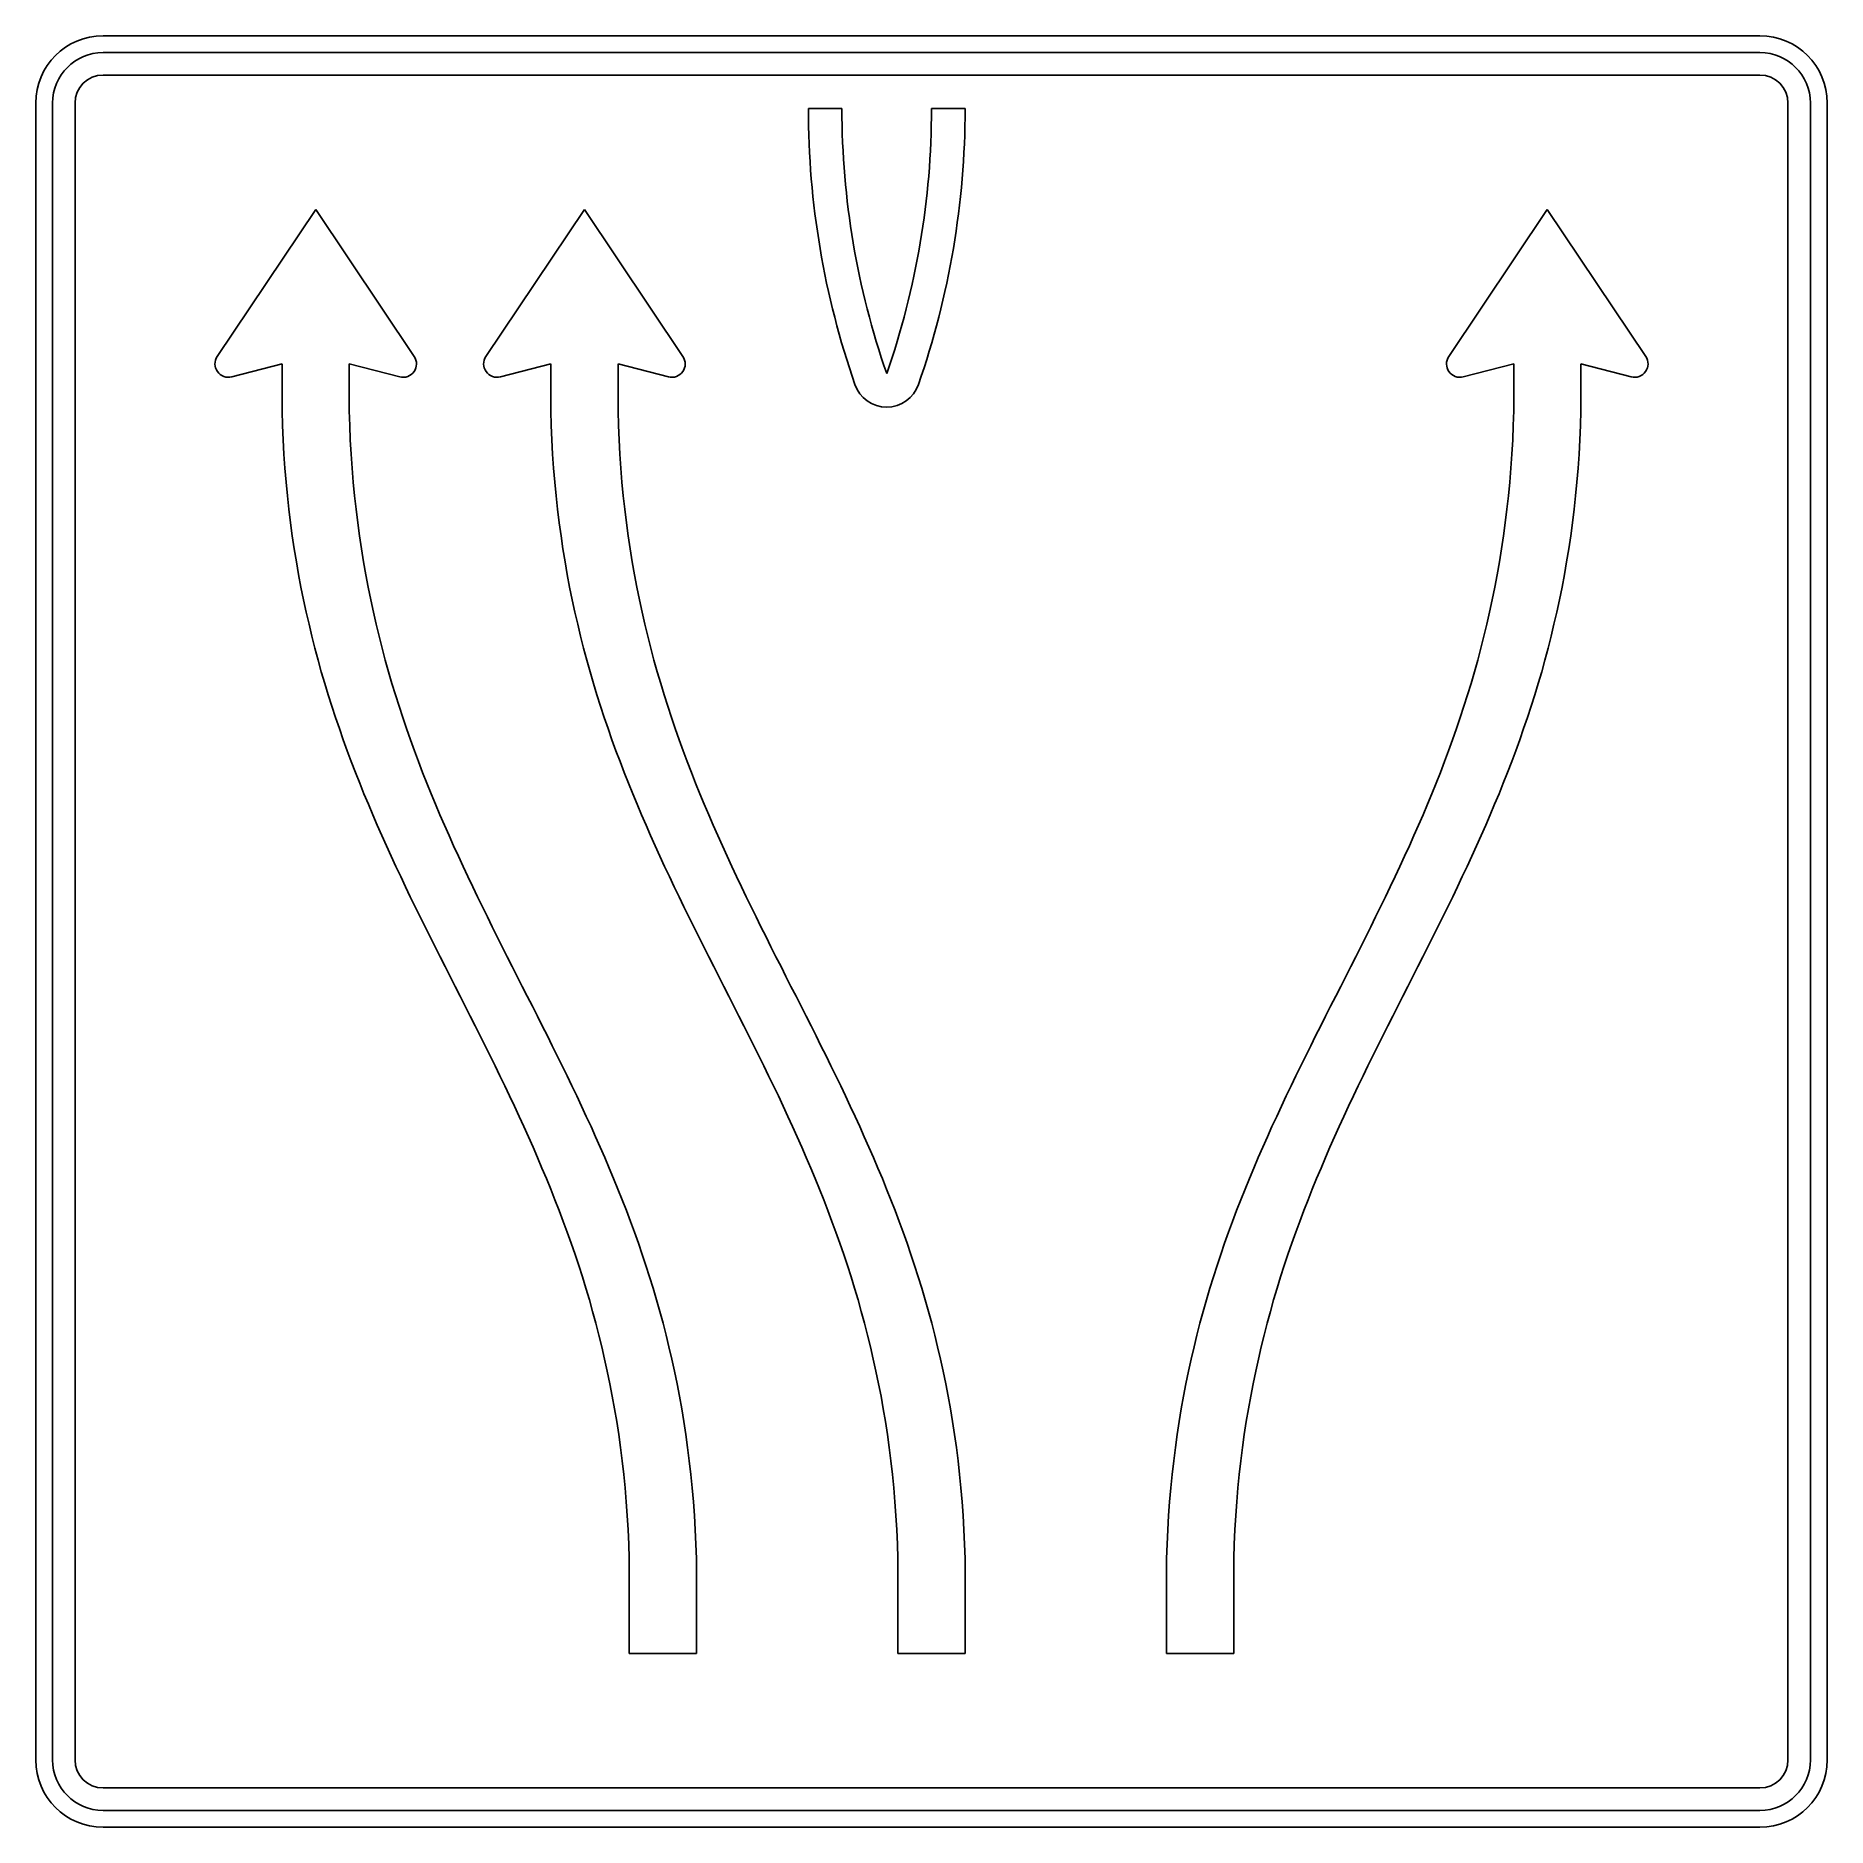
# Model space of a CAD drawing. Extents: x 0 to 1600, y 0 to 1600.
import ezdxf

# ---------------------------------------------------------------- set-up
doc = ezdxf.new("R2010")
doc.units = 0
doc.header["$LTSCALE"] = 25
doc.linetypes.add('AUSGEZOGEN', pattern=[0])
doc.layers.get('0').update_dxf_attribs({"linetype": 'AUSGEZOGEN'})

msp = doc.modelspace()

# ---------------------------------------------------------------- linework, layer by layer
for p, q in [((60, 1600), (1540, 1600)), ((60, 1585), (1540, 1585)), ((60, 1565), (1540, 1565)), ((0, 60), (0, 1540)), ((15, 60), (15, 1540)), ((35, 60), (35, 1540)), ((1565, 1540), (1565, 60)), ((1585, 1540), (1585, 60)), ((1600, 1540), (1600, 60)), ((690, 1535), (720, 1535)), ((800, 1535), (830, 1535)), ((162, 1313.7), (250, 1445)), ((250, 1445), (338, 1313.7)), ((402, 1313.7), (490, 1445)), ((490, 1445), (578, 1313.7)), ((1350, 1445), (1262, 1313.7)), ((1438, 1313.7), (1350, 1445)), ((220, 1307), (175, 1295.4)), ((220, 1265), (220, 1307)), ((325, 1295.4), (280, 1307)), ((280, 1307), (280, 1265)), ((460, 1307), (415, 1295.4)), ((460, 1265), (460, 1307)), ((565, 1295.4), (520, 1307)), ((520, 1307), (520, 1265)), ((760, 1298.4), (760, 1298.4)), ((1275, 1295.4), (1320, 1307)), ((1320, 1307), (1320, 1265)), ((1380, 1265), (1380, 1307)), ((1380, 1307), (1425, 1295.4)), ((731.7, 1288.5), (731.7, 1288.5)), ((788.3, 1288.5), (788.3, 1288.5)), ((220.4, 1252), (220, 1265)), ((280, 1265), (280.4, 1252)), ((460.4, 1252), (460, 1265)), ((520, 1265), (520.4, 1252)), ((1320, 1265), (1319.6, 1252)), ((1379.6, 1252), (1380, 1265)), ((220.9, 1239.1), (220.4, 1252)), ((280.4, 1252), (280.9, 1239.1)), ((460.9, 1239.1), (460.4, 1252)), ((520.4, 1252), (520.9, 1239.1)), ((1319.6, 1252), (1319.1, 1239.1)), ((1379.1, 1239.1), (1379.6, 1252)), ((221.6, 1226.4), (220.9, 1239.1)), ((280.9, 1239.1), (281.6, 1226.4)), ((461.6, 1226.4), (460.9, 1239.1)), ((520.9, 1239.1), (521.6, 1226.4)), ((1319.1, 1239.1), (1318.4, 1226.4)), ((1378.4, 1226.4), (1379.1, 1239.1)), ((222.5, 1213.8), (221.6, 1226.4)), ((281.6, 1226.4), (282.5, 1213.8)), ((462.5, 1213.8), (461.6, 1226.4)), ((521.6, 1226.4), (522.5, 1213.8)), ((1318.4, 1226.4), (1317.5, 1213.8)), ((1377.5, 1213.8), (1378.4, 1226.4)), ((223.5, 1201.4), (222.5, 1213.8)), ((224.7, 1189.2), (223.5, 1201.4)), ((282.5, 1213.8), (283.5, 1201.4)), ((283.5, 1201.4), (284.7, 1189.2)), ((463.5, 1201.4), (462.5, 1213.8)), ((464.7, 1189.2), (463.5, 1201.4)), ((522.5, 1213.8), (523.5, 1201.4)), ((523.5, 1201.4), (524.7, 1189.2)), ((1316.5, 1201.4), (1315.3, 1189.2)), ((1317.5, 1213.8), (1316.5, 1201.4)), ((1375.3, 1189.2), (1376.5, 1201.4)), ((1376.5, 1201.4), (1377.5, 1213.8)), ((226, 1177.1), (224.7, 1189.2)), ((284.7, 1189.2), (286, 1177.1)), ((466, 1177.1), (464.7, 1189.2)), ((524.7, 1189.2), (526, 1177.1)), ((1315.3, 1189.2), (1314, 1177.1)), ((1374, 1177.1), (1375.3, 1189.2)), ((227.5, 1165.1), (226, 1177.1)), ((286, 1177.1), (287.5, 1165.1)), ((467.5, 1165.1), (466, 1177.1)), ((526, 1177.1), (527.5, 1165.1)), ((1314, 1177.1), (1312.5, 1165.1)), ((1372.5, 1165.1), (1374, 1177.1)), ((229.1, 1153.3), (227.5, 1165.1)), ((230.8, 1141.7), (229.1, 1153.3)), ((287.5, 1165.1), (289.1, 1153.3)), ((289.1, 1153.3), (290.8, 1141.7)), ((469.1, 1153.3), (467.5, 1165.1)), ((470.8, 1141.7), (469.1, 1153.3)), ((527.5, 1165.1), (529.1, 1153.3)), ((529.1, 1153.3), (530.8, 1141.7)), ((1310.9, 1153.3), (1309.2, 1141.7)), ((1312.5, 1165.1), (1310.9, 1153.3)), ((1369.2, 1141.7), (1370.9, 1153.3)), ((1370.9, 1153.3), (1372.5, 1165.1)), ((232.7, 1130.1), (230.8, 1141.7)), ((290.8, 1141.7), (292.7, 1130.1)), ((472.7, 1130.1), (470.8, 1141.7)), ((530.8, 1141.7), (532.7, 1130.1)), ((1309.2, 1141.7), (1307.3, 1130.1)), ((1367.3, 1130.1), (1369.2, 1141.7)), ((234.7, 1118.8), (232.7, 1130.1)), ((292.7, 1130.1), (294.7, 1118.7)), ((474.7, 1118.8), (472.7, 1130.1)), ((532.7, 1130.1), (534.7, 1118.7)), ((1307.3, 1130.1), (1305.3, 1118.7)), ((1365.3, 1118.8), (1367.3, 1130.1)), ((236.8, 1107.5), (234.7, 1118.8)), ((239.1, 1096.3), (236.8, 1107.5)), ((294.7, 1118.7), (296.8, 1107.5)), ((296.8, 1107.5), (299.1, 1096.3)), ((476.8, 1107.5), (474.7, 1118.8)), ((479.1, 1096.3), (476.8, 1107.5)), ((534.7, 1118.7), (536.8, 1107.5)), ((536.8, 1107.5), (539.1, 1096.3)), ((1303.2, 1107.5), (1300.9, 1096.3)), ((1305.3, 1118.7), (1303.2, 1107.5)), ((1360.9, 1096.3), (1363.2, 1107.5)), ((1363.2, 1107.5), (1365.3, 1118.8)), ((241.5, 1085.3), (239.1, 1096.3)), ((299.1, 1096.3), (301.5, 1085.3)), ((481.5, 1085.3), (479.1, 1096.3)), ((539.1, 1096.3), (541.5, 1085.3)), ((1300.9, 1096.3), (1298.5, 1085.3)), ((1358.5, 1085.3), (1360.9, 1096.3)), ((244, 1074.4), (241.5, 1085.3)), ((246.6, 1063.7), (244, 1074.4)), ((301.5, 1085.3), (304, 1074.4)), ((304, 1074.4), (306.6, 1063.7)), ((484, 1074.4), (481.5, 1085.3)), ((486.6, 1063.7), (484, 1074.4)), ((541.5, 1085.3), (544, 1074.4)), ((544, 1074.4), (546.6, 1063.7)), ((1296, 1074.4), (1293.4, 1063.7)), ((1298.5, 1085.3), (1296, 1074.4)), ((1353.4, 1063.7), (1356, 1074.4)), ((1356, 1074.4), (1358.5, 1085.3)), ((249.3, 1053), (246.6, 1063.7)), ((306.6, 1063.7), (309.3, 1053)), ((489.3, 1053), (486.6, 1063.7)), ((546.6, 1063.7), (549.3, 1053)), ((1293.4, 1063.7), (1290.7, 1053)), ((1350.7, 1053), (1353.4, 1063.7)), ((252.1, 1042.4), (249.3, 1053)), ((255, 1032), (252.1, 1042.4)), ((309.3, 1053), (312.1, 1042.4)), ((312.1, 1042.4), (315, 1032)), ((492.1, 1042.4), (489.3, 1053)), ((495, 1032), (492.1, 1042.4)), ((549.3, 1053), (552.1, 1042.4)), ((552.1, 1042.4), (555, 1032)), ((1287.9, 1042.4), (1285, 1032)), ((1290.7, 1053), (1287.9, 1042.4)), ((1345, 1032), (1347.9, 1042.4)), ((1347.9, 1042.4), (1350.7, 1053)), ((258.1, 1021.6), (255, 1032)), ((315, 1032), (318.1, 1021.6)), ((498.1, 1021.6), (495, 1032)), ((555, 1032), (558.1, 1021.6)), ((1285, 1032), (1281.9, 1021.6)), ((1341.9, 1021.6), (1345, 1032)), ((261.2, 1011.4), (258.1, 1021.6)), ((264.4, 1001.2), (261.2, 1011.4)), ((318.1, 1021.6), (321.2, 1011.4)), ((321.2, 1011.4), (324.4, 1001.2)), ((501.2, 1011.4), (498.1, 1021.6)), ((504.4, 1001.2), (501.2, 1011.4)), ((558.1, 1021.6), (561.2, 1011.4)), ((561.2, 1011.4), (564.4, 1001.2)), ((1278.8, 1011.4), (1275.6, 1001.2)), ((1281.9, 1021.6), (1278.8, 1011.4)), ((1335.6, 1001.2), (1338.8, 1011.4)), ((1338.8, 1011.4), (1341.9, 1021.6)), ((267.7, 991.2), (264.4, 1001.2)), ((324.4, 1001.2), (327.7, 991.2)), ((507.7, 991.2), (504.4, 1001.2)), ((564.4, 1001.2), (567.7, 991.2)), ((1275.6, 1001.2), (1272.3, 991.2)), ((1332.3, 991.2), (1335.6, 1001.2)), ((271.1, 981.2), (267.7, 991.2)), ((274.6, 971.3), (271.1, 981.2)), ((327.7, 991.2), (331.1, 981.2)), ((331.1, 981.2), (334.6, 971.3)), ((511.1, 981.2), (507.7, 991.2)), ((514.6, 971.3), (511.1, 981.2)), ((567.7, 991.2), (571.1, 981.2)), ((571.1, 981.2), (574.6, 971.3)), ((1268.9, 981.2), (1265.4, 971.3)), ((1272.3, 991.2), (1268.9, 981.2)), ((1325.4, 971.3), (1328.9, 981.2)), ((1328.9, 981.2), (1332.3, 991.2)), ((278.1, 961.5), (274.6, 971.3)), ((281.8, 951.8), (278.1, 961.5)), ((334.6, 971.3), (338.1, 961.5)), ((338.1, 961.5), (341.8, 951.8)), ((518.1, 961.5), (514.6, 971.3)), ((521.8, 951.8), (518.1, 961.5)), ((574.6, 971.3), (578.1, 961.5)), ((578.1, 961.5), (581.8, 951.8)), ((1261.9, 961.5), (1258.2, 951.8)), ((1265.4, 971.3), (1261.9, 961.5)), ((1318.2, 951.8), (1321.9, 961.5)), ((1321.9, 961.5), (1325.4, 971.3)), ((285.5, 942.1), (281.8, 951.8)), ((341.8, 951.8), (345.5, 942.1)), ((525.5, 942.1), (521.8, 951.8)), ((581.8, 951.8), (585.5, 942.1)), ((1258.2, 951.8), (1254.5, 942.1)), ((1314.5, 942.1), (1318.2, 951.8)), ((289.3, 932.6), (285.5, 942.1)), ((293.1, 923.1), (289.3, 932.6)), ((345.5, 942.1), (349.3, 932.6)), ((349.3, 932.6), (353.1, 923)), ((529.3, 932.6), (525.5, 942.1)), ((533.1, 923.1), (529.3, 932.6)), ((585.5, 942.1), (589.3, 932.6)), ((589.3, 932.6), (593.1, 923)), ((1250.7, 932.6), (1246.9, 923)), ((1254.5, 942.1), (1250.7, 932.6)), ((1306.9, 923.1), (1310.7, 932.6)), ((1310.7, 932.6), (1314.5, 942.1)), ((297, 913.6), (293.1, 923.1)), ((301, 904.2), (297, 913.6)), ((353.1, 923), (357, 913.6)), ((357, 913.6), (361, 904.2)), ((537, 913.6), (533.1, 923.1)), ((541, 904.2), (537, 913.6)), ((593.1, 923), (597, 913.6)), ((597, 913.6), (601, 904.2)), ((1243, 913.6), (1239, 904.2)), ((1246.9, 923), (1243, 913.6)), ((1299, 904.2), (1303, 913.6)), ((1303, 913.6), (1306.9, 923.1)), ((305, 894.9), (301, 904.2)), ((361, 904.2), (365, 894.9)), ((545, 894.9), (541, 904.2)), ((601, 904.2), (605, 894.9)), ((1239, 904.2), (1235, 894.9)), ((1295, 894.9), (1299, 904.2)), ((309.1, 885.6), (305, 894.9)), ((313.2, 876.4), (309.1, 885.6)), ((365, 894.9), (369.1, 885.6)), ((369.1, 885.6), (373.2, 876.4)), ((549.1, 885.6), (545, 894.9)), ((553.2, 876.4), (549.1, 885.6)), ((605, 894.9), (609.1, 885.6)), ((609.1, 885.6), (613.2, 876.4)), ((1230.9, 885.6), (1226.8, 876.4)), ((1235, 894.9), (1230.9, 885.6)), ((1286.8, 876.4), (1290.9, 885.6)), ((1290.9, 885.6), (1295, 894.9)), ((317.4, 867.3), (313.2, 876.4)), ((321.6, 858.1), (317.4, 867.3)), ((373.2, 876.4), (377.4, 867.3)), ((377.4, 867.3), (381.6, 858.1)), ((557.4, 867.3), (553.2, 876.4)), ((561.6, 858.1), (557.4, 867.3)), ((613.2, 876.4), (617.4, 867.3)), ((617.4, 867.3), (621.6, 858.1)), ((1222.6, 867.3), (1218.4, 858.1)), ((1226.8, 876.4), (1222.6, 867.3)), ((1278.4, 858.1), (1282.6, 867.3)), ((1282.6, 867.3), (1286.8, 876.4)), ((325.9, 849.1), (321.6, 858.1)), ((330.2, 840), (325.9, 849.1)), ((381.6, 858.1), (385.9, 849.1)), ((385.9, 849.1), (390.2, 840)), ((565.9, 849.1), (561.6, 858.1)), ((570.2, 840), (565.9, 849.1)), ((621.6, 858.1), (625.9, 849.1)), ((625.9, 849.1), (630.2, 840)), ((1214.1, 849.1), (1209.8, 840)), ((1218.4, 858.1), (1214.1, 849.1)), ((1269.8, 840), (1274.1, 849.1)), ((1274.1, 849.1), (1278.4, 858.1)), ((334.5, 831), (330.2, 840)), ((390.2, 840), (394.5, 831)), ((574.5, 831), (570.2, 840)), ((630.2, 840), (634.5, 831)), ((1209.8, 840), (1205.5, 831)), ((1265.5, 831), (1269.8, 840)), ((338.9, 822), (334.5, 831)), ((343.3, 813.1), (338.9, 822)), ((394.5, 831), (398.9, 822)), ((398.9, 822), (403.3, 813.1)), ((578.9, 822), (574.5, 831)), ((583.3, 813.1), (578.9, 822)), ((634.5, 831), (638.9, 822)), ((638.9, 822), (643.3, 813.1)), ((1201.1, 822), (1196.7, 813.1)), ((1205.5, 831), (1201.1, 822)), ((1256.7, 813.1), (1261.1, 822)), ((1261.1, 822), (1265.5, 831)), ((347.7, 804.2), (343.3, 813.1)), ((352.2, 795.3), (347.7, 804.2)), ((403.3, 813.1), (407.7, 804.2)), ((407.7, 804.2), (412.2, 795.3)), ((587.7, 804.2), (583.3, 813.1)), ((592.2, 795.3), (587.7, 804.2)), ((643.3, 813.1), (647.7, 804.2)), ((647.7, 804.2), (652.2, 795.3)), ((1192.3, 804.2), (1187.8, 795.3)), ((1196.7, 813.1), (1192.3, 804.2)), ((1247.8, 795.3), (1252.3, 804.2)), ((1252.3, 804.2), (1256.7, 813.1)), ((356.6, 786.4), (352.2, 795.3)), ((361.1, 777.5), (356.6, 786.4)), ((412.2, 795.3), (416.6, 786.4)), ((416.6, 786.4), (421.1, 777.5)), ((596.6, 786.4), (592.2, 795.3)), ((601.1, 777.5), (596.6, 786.4)), ((652.2, 795.3), (656.6, 786.4)), ((656.6, 786.4), (661.1, 777.5)), ((1183.4, 786.4), (1178.9, 777.5)), ((1187.8, 795.3), (1183.4, 786.4)), ((1238.9, 777.5), (1243.4, 786.4)), ((1243.4, 786.4), (1247.8, 795.3)), ((365.6, 768.7), (361.1, 777.5)), ((370, 759.8), (365.6, 768.7)), ((421.1, 777.5), (425.6, 768.7)), ((425.6, 768.7), (430, 759.8)), ((605.6, 768.7), (601.1, 777.5)), ((610, 759.8), (605.6, 768.7)), ((661.1, 777.5), (665.6, 768.7)), ((665.6, 768.7), (670, 759.8)), ((1174.4, 768.7), (1170, 759.8)), ((1178.9, 777.5), (1174.4, 768.7)), ((1230, 759.8), (1234.4, 768.7)), ((1234.4, 768.7), (1238.9, 777.5)), ((374.5, 751), (370, 759.8)), ((430, 759.8), (434.5, 751)), ((614.5, 751), (610, 759.8)), ((670, 759.8), (674.5, 751)), ((1170, 759.8), (1165.5, 751)), ((1225.5, 751), (1230, 759.8)), ((379, 742.1), (374.5, 751)), ((383.5, 733.3), (379, 742.1)), ((434.5, 751), (439, 742.1)), ((439, 742.1), (443.5, 733.3)), ((619, 742.1), (614.5, 751)), ((623.5, 733.3), (619, 742.1)), ((674.5, 751), (679, 742.1)), ((679, 742.1), (683.5, 733.3)), ((1161, 742.1), (1156.5, 733.3)), ((1165.5, 751), (1161, 742.1)), ((1216.5, 733.3), (1221, 742.1)), ((1221, 742.1), (1225.5, 751)), ((388, 724.4), (383.5, 733.3)), ((392.4, 715.6), (388, 724.4)), ((443.5, 733.3), (448, 724.4)), ((448, 724.4), (452.4, 715.6)), ((628, 724.4), (623.5, 733.3)), ((632.4, 715.6), (628, 724.4)), ((683.5, 733.3), (688, 724.4)), ((688, 724.4), (692.4, 715.6)), ((1152, 724.4), (1147.6, 715.6)), ((1156.5, 733.3), (1152, 724.4)), ((1207.6, 715.6), (1212, 724.4)), ((1212, 724.4), (1216.5, 733.3)), ((396.9, 706.7), (392.4, 715.6)), ((401.3, 697.8), (396.9, 706.7)), ((452.4, 715.6), (456.9, 706.7)), ((456.9, 706.7), (461.3, 697.8)), ((636.9, 706.7), (632.4, 715.6)), ((641.3, 697.8), (636.9, 706.7)), ((692.4, 715.6), (696.9, 706.7)), ((696.9, 706.7), (701.3, 697.8)), ((1143.1, 706.7), (1138.7, 697.8)), ((1147.6, 715.6), (1143.1, 706.7)), ((1198.7, 697.8), (1203.1, 706.7)), ((1203.1, 706.7), (1207.6, 715.6)), ((405.8, 688.9), (401.3, 697.8)), ((410.2, 680), (405.8, 688.9)), ((461.3, 697.8), (465.8, 688.9)), ((465.8, 688.9), (470.2, 680)), ((645.8, 688.9), (641.3, 697.8)), ((650.2, 680), (645.8, 688.9)), ((701.3, 697.8), (705.8, 688.9)), ((705.8, 688.9), (710.2, 680)), ((1134.2, 688.9), (1129.8, 680)), ((1138.7, 697.8), (1134.2, 688.9)), ((1189.8, 680), (1194.2, 688.9)), ((1194.2, 688.9), (1198.7, 697.8)), ((414.5, 671), (410.2, 680)), ((470.2, 680), (474.5, 671)), ((654.5, 671), (650.2, 680)), ((710.2, 680), (714.5, 671)), ((1129.8, 680), (1125.5, 671)), ((1185.5, 671), (1189.8, 680)), ((418.9, 662.1), (414.5, 671)), ((423.2, 653.1), (418.9, 662.1)), ((474.5, 671), (478.9, 662.1)), ((478.9, 662.1), (483.2, 653.1)), ((658.9, 662.1), (654.5, 671)), ((663.2, 653.1), (658.9, 662.1)), ((714.5, 671), (718.9, 662.1)), ((718.9, 662.1), (723.2, 653.1)), ((1121.1, 662.1), (1116.8, 653.1)), ((1125.5, 671), (1121.1, 662.1)), ((1176.8, 653.1), (1181.1, 662.1)), ((1181.1, 662.1), (1185.5, 671)), ((427.5, 644), (423.2, 653.1)), ((431.7, 634.9), (427.5, 644)), ((483.2, 653.1), (487.5, 644)), ((487.5, 644), (491.7, 634.9)), ((667.5, 644), (663.2, 653.1)), ((671.7, 634.9), (667.5, 644)), ((723.2, 653.1), (727.5, 644)), ((727.5, 644), (731.7, 634.9)), ((1112.5, 644), (1108.3, 634.9)), ((1116.8, 653.1), (1112.5, 644)), ((1168.3, 634.9), (1172.5, 644)), ((1172.5, 644), (1176.8, 653.1)), ((435.9, 625.8), (431.7, 634.9)), ((440, 616.6), (435.9, 625.8)), ((491.7, 634.9), (495.9, 625.8)), ((495.9, 625.8), (500, 616.6)), ((675.9, 625.8), (671.7, 634.9)), ((680, 616.6), (675.9, 625.8)), ((731.7, 634.9), (735.9, 625.8)), ((735.9, 625.8), (740, 616.6)), ((1104.1, 625.8), (1100, 616.6)), ((1108.3, 634.9), (1104.1, 625.8)), ((1160, 616.6), (1164.1, 625.8)), ((1164.1, 625.8), (1168.3, 634.9)), ((444.1, 607.4), (440, 616.6)), ((500, 616.6), (504.1, 607.4)), ((684.1, 607.4), (680, 616.6)), ((740, 616.6), (744.1, 607.4)), ((1100, 616.6), (1095.9, 607.4)), ((1155.9, 607.4), (1160, 616.6)), ((448.2, 598.1), (444.1, 607.4)), ((452.1, 588.7), (448.2, 598.1)), ((504.1, 607.4), (508.2, 598.1)), ((508.2, 598.1), (512.1, 588.7)), ((688.2, 598.1), (684.1, 607.4)), ((692.1, 588.7), (688.2, 598.1)), ((744.1, 607.4), (748.2, 598.1)), ((748.2, 598.1), (752.1, 588.7)), ((1091.8, 598.1), (1087.9, 588.7)), ((1095.9, 607.4), (1091.8, 598.1)), ((1147.9, 588.7), (1151.8, 598.1)), ((1151.8, 598.1), (1155.9, 607.4)), ((456.1, 579.4), (452.1, 588.7)), ((459.9, 569.9), (456.1, 579.4)), ((512.1, 588.7), (516.1, 579.4)), ((516.1, 579.4), (519.9, 569.9)), ((696.1, 579.4), (692.1, 588.7)), ((699.9, 569.9), (696.1, 579.4)), ((752.1, 588.7), (756.1, 579.4)), ((756.1, 579.4), (759.9, 569.9)), ((1083.9, 579.4), (1080.1, 569.9)), ((1087.9, 588.7), (1083.9, 579.4)), ((1140.1, 569.9), (1143.9, 579.4)), ((1143.9, 579.4), (1147.9, 588.7)), ((463.7, 560.4), (459.9, 569.9)), ((467.5, 550.8), (463.7, 560.4)), ((519.9, 569.9), (523.7, 560.4)), ((523.7, 560.4), (527.5, 550.8)), ((703.7, 560.4), (699.9, 569.9)), ((707.5, 550.8), (703.7, 560.4)), ((759.9, 569.9), (763.7, 560.4)), ((763.7, 560.4), (767.5, 550.8)), ((1076.3, 560.4), (1072.5, 550.8)), ((1080.1, 569.9), (1076.3, 560.4)), ((1132.5, 550.8), (1136.3, 560.4)), ((1136.3, 560.4), (1140.1, 569.9)), ((471.1, 541.1), (467.5, 550.8)), ((527.5, 550.8), (531.1, 541.1)), ((711.1, 541.1), (707.5, 550.8)), ((767.5, 550.8), (771.1, 541.1)), ((1072.5, 550.8), (1068.9, 541.1)), ((1128.9, 541.1), (1132.5, 550.8)), ((474.7, 531.4), (471.1, 541.1)), ((478.2, 521.5), (474.7, 531.4)), ((531.1, 541.1), (534.7, 531.4)), ((534.7, 531.4), (538.2, 521.5)), ((714.7, 531.4), (711.1, 541.1)), ((718.2, 521.5), (714.7, 531.4)), ((771.1, 541.1), (774.7, 531.4)), ((774.7, 531.4), (778.2, 521.5)), ((1065.3, 531.4), (1061.8, 521.5)), ((1068.9, 541.1), (1065.3, 531.4)), ((1121.8, 521.5), (1125.3, 531.4)), ((1125.3, 531.4), (1128.9, 541.1)), ((481.6, 511.6), (478.2, 521.5)), ((538.2, 521.5), (541.6, 511.6)), ((721.6, 511.6), (718.2, 521.5)), ((778.2, 521.5), (781.6, 511.6)), ((1061.8, 521.5), (1058.4, 511.6)), ((1118.4, 511.6), (1121.8, 521.5)), ((484.9, 501.6), (481.6, 511.6)), ((488.2, 491.5), (484.9, 501.6)), ((541.6, 511.6), (544.9, 501.6)), ((544.9, 501.6), (548.2, 491.5)), ((724.9, 501.6), (721.6, 511.6)), ((728.2, 491.5), (724.9, 501.6)), ((781.6, 511.6), (784.9, 501.6)), ((784.9, 501.6), (788.2, 491.5)), ((1055.1, 501.6), (1051.8, 491.5)), ((1058.4, 511.6), (1055.1, 501.6)), ((1111.8, 491.5), (1115.1, 501.6)), ((1115.1, 501.6), (1118.4, 511.6)), ((491.3, 481.4), (488.2, 491.5)), ((494.4, 471.1), (491.3, 481.4)), ((548.2, 491.5), (551.3, 481.4)), ((551.3, 481.4), (554.4, 471.1)), ((731.3, 481.4), (728.2, 491.5)), ((734.4, 471.1), (731.3, 481.4)), ((788.2, 491.5), (791.3, 481.4)), ((791.3, 481.4), (794.4, 471.1)), ((1048.7, 481.4), (1045.6, 471.1)), ((1051.8, 491.5), (1048.7, 481.4)), ((1105.6, 471.1), (1108.7, 481.4)), ((1108.7, 481.4), (1111.8, 491.5)), ((497.3, 460.7), (494.4, 471.1)), ((554.4, 471.1), (557.3, 460.7)), ((737.3, 460.7), (734.4, 471.1)), ((794.4, 471.1), (797.3, 460.7)), ((1045.6, 471.1), (1042.7, 460.7)), ((1102.7, 460.7), (1105.6, 471.1)), ((500.2, 450.2), (497.3, 460.7)), ((502.9, 439.6), (500.2, 450.2)), ((557.3, 460.7), (560.2, 450.2)), ((560.2, 450.2), (562.9, 439.6)), ((740.2, 450.2), (737.3, 460.7)), ((742.9, 439.6), (740.2, 450.2)), ((797.3, 460.7), (800.2, 450.2)), ((800.2, 450.2), (802.9, 439.6)), ((1039.8, 450.2), (1037.1, 439.6)), ((1042.7, 460.7), (1039.8, 450.2)), ((1097.1, 439.6), (1099.8, 450.2)), ((1099.8, 450.2), (1102.7, 460.7)), ((505.5, 428.9), (502.9, 439.6)), ((562.9, 439.6), (565.5, 428.9)), ((745.5, 428.9), (742.9, 439.6)), ((802.9, 439.6), (805.5, 428.9)), ((1037.1, 439.6), (1034.5, 428.9)), ((1094.5, 428.9), (1097.1, 439.6)), ((508, 418.1), (505.5, 428.9)), ((510.4, 407.2), (508, 418.1)), ((565.5, 428.9), (568, 418.1)), ((568, 418.1), (570.4, 407.2)), ((748, 418.1), (745.5, 428.9)), ((750.4, 407.2), (748, 418.1)), ((805.5, 428.9), (808, 418.1)), ((808, 418.1), (810.4, 407.2)), ((1032, 418.1), (1029.6, 407.2)), ((1034.5, 428.9), (1032, 418.1)), ((1089.6, 407.2), (1092, 418.1)), ((1092, 418.1), (1094.5, 428.9)), ((512.7, 396.1), (510.4, 407.2)), ((570.4, 407.2), (572.7, 396.1)), ((752.7, 396.1), (750.4, 407.2)), ((810.4, 407.2), (812.7, 396.1)), ((1029.6, 407.2), (1027.3, 396.1)), ((1087.3, 396.1), (1089.6, 407.2)), ((514.9, 385), (512.7, 396.1)), ((516.9, 373.7), (514.9, 385)), ((572.7, 396.1), (574.9, 385)), ((574.9, 385), (576.9, 373.7)), ((754.9, 385), (752.7, 396.1)), ((756.9, 373.7), (754.9, 385)), ((812.7, 396.1), (814.9, 385)), ((814.9, 385), (816.9, 373.7)), ((1025.1, 385), (1023.1, 373.7)), ((1027.3, 396.1), (1025.1, 385)), ((1083.1, 373.7), (1085.1, 385)), ((1085.1, 385), (1087.3, 396.1)), ((518.8, 362.2), (516.9, 373.7)), ((576.9, 373.7), (578.8, 362.2)), ((758.8, 362.2), (756.9, 373.7)), ((816.9, 373.7), (818.8, 362.2)), ((1023.1, 373.7), (1021.2, 362.2)), ((1081.2, 362.2), (1083.1, 373.7)), ((520.6, 350.7), (518.8, 362.2)), ((578.8, 362.2), (580.6, 350.7)), ((760.6, 350.7), (758.8, 362.2)), ((818.8, 362.2), (820.6, 350.7)), ((1021.2, 362.2), (1019.4, 350.7)), ((1079.4, 350.7), (1081.2, 362.2)), ((522.2, 339), (520.6, 350.7)), ((523.7, 327.1), (522.2, 339)), ((580.6, 350.7), (582.2, 339)), ((582.2, 339), (583.7, 327.1)), ((762.2, 339), (760.6, 350.7)), ((763.7, 327.1), (762.2, 339)), ((820.6, 350.7), (822.2, 339)), ((822.2, 339), (823.7, 327.1)), ((1017.8, 339), (1016.3, 327.1)), ((1019.4, 350.7), (1017.8, 339)), ((1076.3, 327.1), (1077.8, 339)), ((1077.8, 339), (1079.4, 350.7)), ((525.1, 315.1), (523.7, 327.1)), ((583.7, 327.1), (585.1, 315.1)), ((765.1, 315.1), (763.7, 327.1)), ((823.7, 327.1), (825.1, 315.1)), ((1016.3, 327.1), (1014.9, 315.1)), ((1074.9, 315.1), (1076.3, 327.1)), ((526.3, 303), (525.1, 315.1)), ((585.1, 315.1), (586.3, 303)), ((766.3, 303), (765.1, 315.1)), ((825.1, 315.1), (826.3, 303)), ((1014.9, 315.1), (1013.7, 303)), ((1073.7, 303), (1074.9, 315.1)), ((527.3, 290.7), (526.3, 303)), ((528.2, 278.3), (527.3, 290.7)), ((586.3, 303), (587.3, 290.7)), ((587.3, 290.7), (588.2, 278.3)), ((767.3, 290.7), (766.3, 303)), ((768.2, 278.3), (767.3, 290.7)), ((826.3, 303), (827.3, 290.7)), ((827.3, 290.7), (828.2, 278.3)), ((1012.7, 290.7), (1011.8, 278.3)), ((1013.7, 303), (1012.7, 290.7)), ((1071.8, 278.3), (1072.7, 290.7)), ((1072.7, 290.7), (1073.7, 303)), ((529, 265.7), (528.2, 278.3)), ((588.2, 278.3), (589, 265.7)), ((769, 265.7), (768.2, 278.3)), ((828.2, 278.3), (829, 265.7)), ((1011.8, 278.3), (1011, 265.7)), ((1071, 265.7), (1071.8, 278.3)), ((529.6, 252.9), (529, 265.7)), ((589, 265.7), (589.6, 252.9)), ((769.6, 252.9), (769, 265.7)), ((829, 265.7), (829.6, 252.9)), ((1011, 265.7), (1010.4, 252.9)), ((1070.4, 252.9), (1071, 265.7)), ((530, 240), (529.6, 252.9)), ((530, 155), (530, 240)), ((589.6, 252.9), (590, 240)), ((590, 240), (590, 155)), ((770, 240), (769.6, 252.9)), ((770, 155), (770, 240)), ((829.6, 252.9), (830, 240)), ((830, 240), (830, 155)), ((1010.4, 252.9), (1010, 240)), ((1010, 240), (1010, 155)), ((1070, 240), (1070.4, 252.9)), ((1070, 155), (1070, 240)), ((590, 155), (530, 155)), ((830, 155), (770, 155)), ((1010, 155), (1070, 155)), ((1540, 35), (60, 35)), ((1540, 15), (60, 15)), ((1540, 0), (60, 0))]:
    msp.add_line(p, q)
for centre, radius, start, end in [((60, 1540), 60, 90, 180), ((1540, 1540), 60, 0, 90), ((60, 1540), 45, 90, 180), ((1540, 1540), 45, 0, 90), ((60, 1540), 25, 90, 180), ((1540, 1540), 25, 0, 90), ((1440, 1535), 750, 180, 199.1881), ((1440, 1535), 720, 180, 199.1881), ((80, 1535), 720, 340.8119, 360), ((80, 1535), 750, 340.8119, 360), ((172, 1307), 12, 146.195, 284.475), ((328, 1307), 12, 255.525, 393.805), ((412, 1307), 12, 146.195, 284.475), ((568, 1307), 12, 255.525, 393.805), ((1272, 1307), 12, 146.195, 284.475), ((1428, 1307), 12, 255.525, 393.805), ((760, 1298.4), 30, 199.1881, 340.8119), ((60, 60), 60, 180, 270), ((60, 60), 45, 180, 270), ((60, 60), 25, 180, 270), ((1540, 60), 60, 270, 360), ((1540, 60), 45, 270, 360), ((1540, 60), 25, 270, 360)]:
    msp.add_arc(centre, radius, start, end)

doc.saveas('drawing.dxf')
